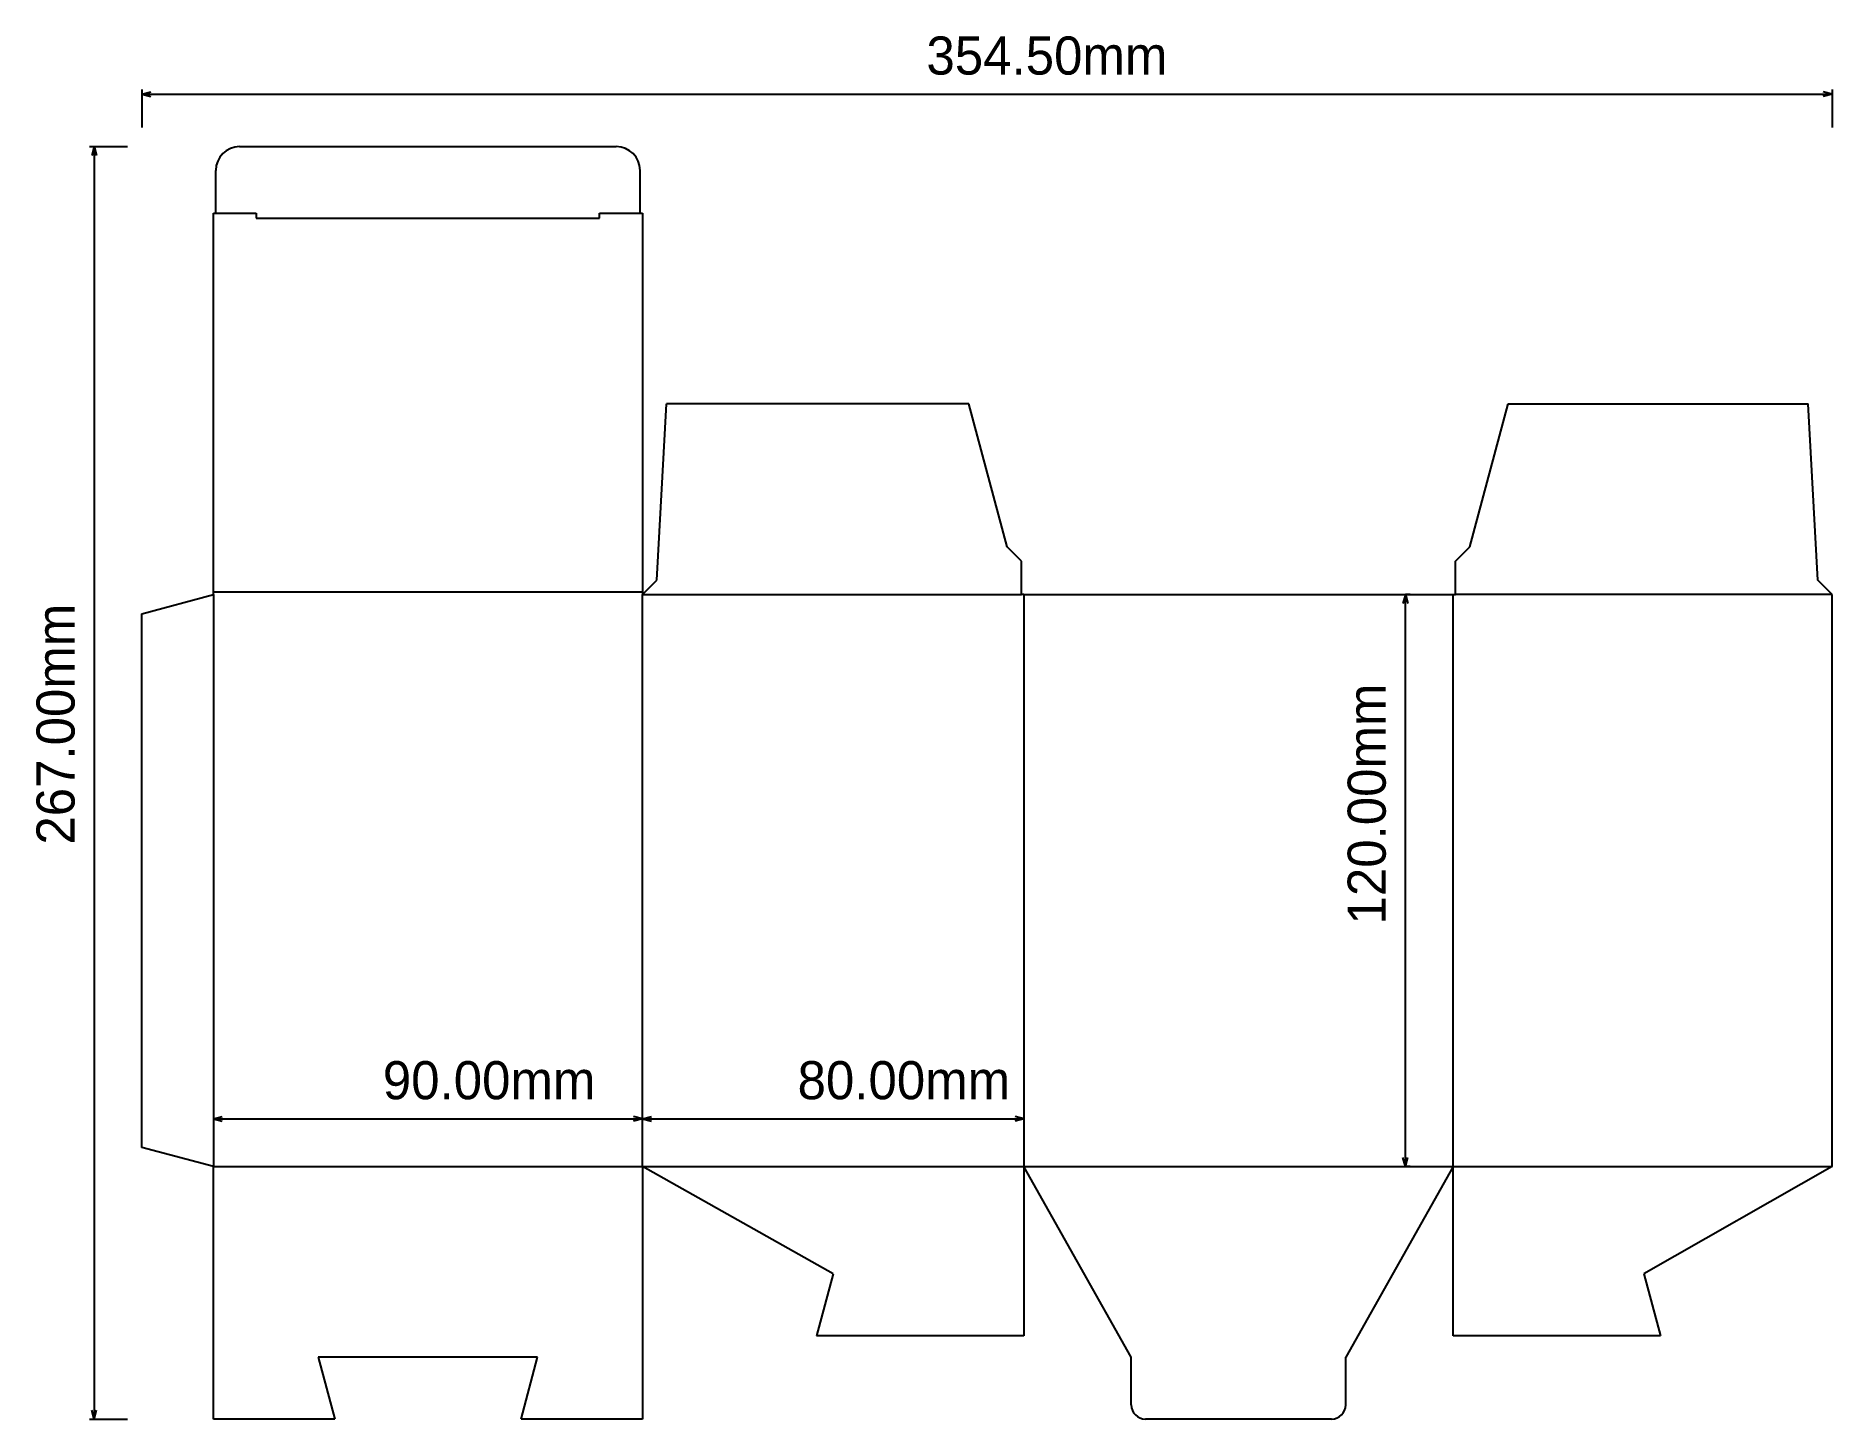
# Model space of a CAD drawing. Extents: x -37 to 340, y -53 to 237.
import ezdxf

# ---------------------------------------------------------------- set-up
doc = ezdxf.new("R2010")
doc.units = 0

msp = doc.modelspace()

# ---------------------------------------------------------------- linework, layer by layer
at = {"layer": 'crease', "color": 3}
for p, q in [((9, 199), (81, 199)), ((90, 120.5), (0, 120.5)), ((0, 120), (0, 0)), ((90, 0), (90, 120)), ((90, 120), (169.5, 120)), ((170, 120), (170, 0)), ((260, 0), (260, 120)), ((339.5, 120), (260.5, 120)), ((0, 0), (90, 0)), ((90, 0), (170, 0)), ((170, 0), (260, 0)), ((260, 0), (339.5, 0))]:
    msp.add_line(p, q, dxfattribs=at)
at = {"layer": 'cut', "color": 1}
for p, q in [((5.5, 214), (84.5, 214)), ((0.5, 200), (0.5, 209)), ((89.5, 200), (89.5, 209)), ((0, 120), (0, 200)), ((0, 200), (9, 200)), ((9, 200), (9, 199)), ((81, 200), (90, 200)), ((81, 199), (81, 200)), ((90, 200), (90, 120)), ((93, 123), (95, 160)), ((158.46, 160), (95, 160)), ((166.5, 130), (158.46, 160)), ((263.5, 130), (271.54, 160)), ((271.54, 160), (334.5, 160)), ((336.5, 123), (334.5, 160)), ((169.5, 127), (166.5, 130)), ((260.5, 127), (263.5, 130)), ((169.5, 120), (169.5, 127)), ((260.5, 120), (260.5, 127)), ((90, 120), (93, 123)), ((339.5, 120), (336.5, 123)), ((-15, 115.98), (0, 120)), ((170, 120), (169.5, 120)), ((170, 120), (260, 120)), ((260, 120), (260.5, 120)), ((339.5, 0), (339.5, 120)), ((-15, 4.02), (-15, 115.98)), ((0, 0), (-15, 4.02)), ((0, -53), (0, 0)), ((90, 0), (90, -53)), ((130, -22.5), (90, 0)), ((170, 0), (170, -35.5)), ((192.5, -40), (170, 0)), ((260, 0), (237.5, -40)), ((260, -35.5), (260, 0)), ((339.5, 0), (300, -22.5)), ((130, -22.5), (126.52, -35.5)), ((300, -22.5), (303.48, -35.5)), ((170, -35.5), (126.52, -35.5)), ((303.48, -35.5), (260, -35.5)), ((68, -40), (22, -40)), ((22, -40), (25.48, -53)), ((64.52, -53), (68, -40)), ((192.5, -50), (192.5, -40)), ((237.5, -50), (237.5, -40)), ((25.48, -53), (0, -53)), ((90, -53), (64.52, -53)), ((234.5, -53), (195.5, -53))]:
    msp.add_line(p, q, dxfattribs=at)
for centre, radius, start, end in [((5.5, 209), 5, 90, 180), ((84.5, 209), 5, 0, 90), ((195.5, -50), 3, 180, 270), ((234.5, -50), 3, 270, 360)]:
    msp.add_arc(centre, radius, start, end, dxfattribs=at)
at = {"layer": 'dimensions', "color": 255}
for p, q in [((-15, 226), (-15, 218)), ((-15, 225), (-13.13, 225.5)), ((-15, 225), (-13.13, 224.5)), ((-15, 225), (339.5, 225)), ((339.5, 225), (337.63, 225.5)), ((339.5, 225), (337.63, 224.5)), ((339.5, 226), (339.5, 218)), ((-26, 214), (-18, 214)), ((-25, 214), (-25.5, 212.13)), ((-25, 214), (-24.5, 212.13)), ((-25, 214), (-25, -53)), ((250, 120), (249.5, 118.13)), ((251, 120), (250, 120)), ((250, 120), (250.5, 118.13)), ((250, 0), (250, 120)), ((0, 10), (1.87, 10.5)), ((0, 10), (1.87, 9.5)), ((0, 10), (90, 10)), ((90, 10), (88.13, 10.5)), ((90, 10), (88.13, 9.5)), ((90, 10), (91.87, 10.5)), ((90, 10), (91.87, 9.5)), ((90, 10), (170, 10)), ((170, 10), (168.13, 10.5)), ((170, 10), (168.13, 9.5)), ((250, 0), (249.5, 1.87)), ((250, 0), (250.5, 1.87)), ((251, 0), (250, 0)), ((-25, -53), (-25.5, -51.13)), ((-25, -53), (-24.5, -51.13)), ((-26, -53), (-18, -53))]:
    msp.add_line(p, q, dxfattribs=at)

# ---------------------------------------------------------------- texts
for s, p in [('354.50mm', (149.55, 229.11)), ('90.00mm', (35.53, 14.11)), ('80.00mm', (122.52, 14.11))]:
    msp.add_text(s, height=8, dxfattribs=at).set_placement(p)
for s, p in [('267.00mm', (-29.11, 67.54)), ('120.00mm', (245.89, 50.79))]:
    msp.add_text(s, height=8, rotation=90, dxfattribs=at).set_placement(p)

doc.saveas('drawing.dxf')
